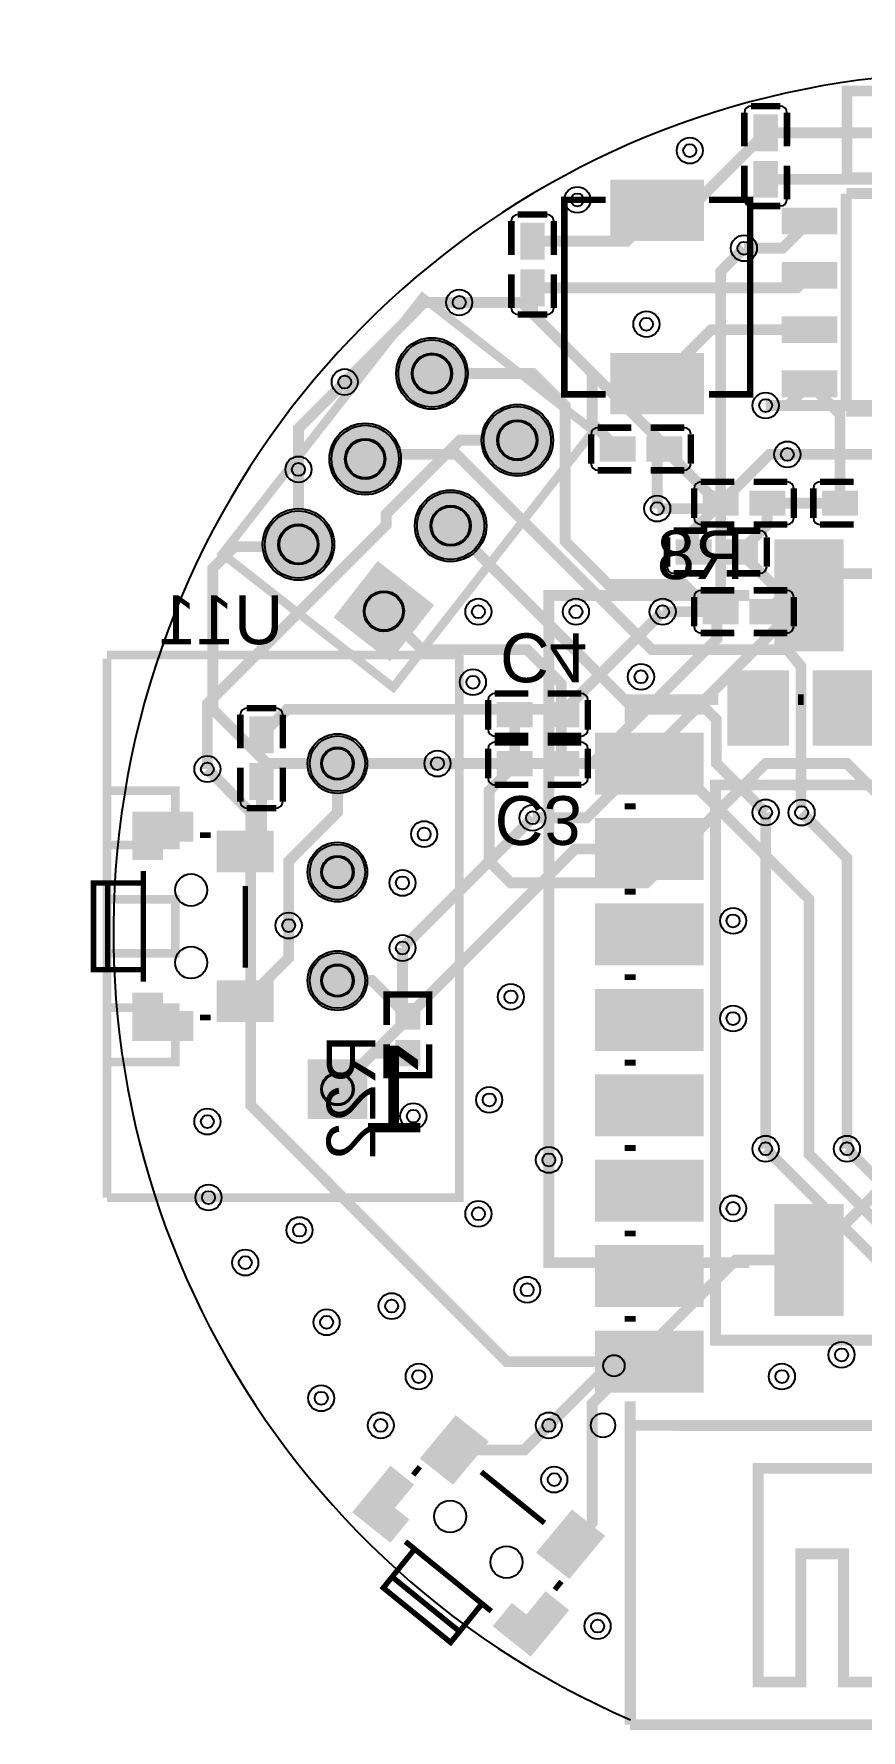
# Model space of a CAD drawing. Header units: millimetres. Extents: x -5.7 to 37.1, y -25.7 to 14.1.
# Drawn here: x -5.72 to 13.67, y -25.68 to 14.03 of the extents above; entities that cross this region are included whole.
import ezdxf

# ---------------------------------------------------------------- set-up
doc = ezdxf.new("R2010")
doc.units = ezdxf.units.MM
for name, color, linetype, true_color in [('BoardOutLine', 7, 'Continuous', 0xff00ff), ('BottomLayer', 7, 'Continuous', 0x0000ff), ('BottomPasteMaskLayer', 7, 'Continuous', 0x800000), ('BottomSilkLayer', 7, 'Continuous', 0x66cc33), ('BottomSolderMaskLayer', 7, 'Continuous', 0xaa00ff), ('Document', 7, 'Continuous', 0xffffff), ('Hole', 7, 'Continuous', 0x222222), ('Multi-Layer', 7, 'Continuous', 0xc0c0c0), ('TopLayer', 7, 'Continuous', 0xff0000), ('TopPasteMaskLayer', 7, 'Continuous', 0x808080), ('TopSilkLayer', 7, 'Continuous', 0xffcc00), ('TopSolderMaskLayer', 7, 'Continuous', 0x800080)]:
    doc.layers.add(name, color=color, linetype=linetype, true_color=true_color)
doc.styles.get("Standard").update_dxf_attribs({"font": 'arial.ttf'})

msp = doc.modelspace()

# ---------------------------------------------------------------- hatches: boundary and pattern name
at = {"layer": 'BottomLayer'}
for points in [[(10.772, 0.238), (10.772, 0.778), (9.982, 0.778), (9.982, 0.238)], [(11.072, 0.238), (11.072, 0.778), (11.862, 0.778), (11.862, 0.238)], [(10.556, -0.897), (10.556, -2.597), (11.956, -2.597), (11.956, -0.897)], [(12.554, -0.899), (12.554, -2.599), (13.954, -2.599), (13.954, -0.899)], [(5.946, -1.635), (5.946, -2.175), (5.156, -2.175), (5.156, -1.635)], [(6.246, -1.635), (6.246, -2.175), (7.036, -2.175), (7.036, -1.635)], [(7.455, -3.749), (9.955, -3.749), (9.955, -2.349), (7.455, -2.349)], [(5.946, -2.778), (5.946, -3.318), (5.156, -3.318), (5.156, -2.778)], [(6.246, -2.778), (6.246, -3.318), (7.036, -3.318), (7.036, -2.778)], [(7.454, -5.749), (9.955, -5.749), (9.955, -4.349), (7.454, -4.349)], [(7.454, -7.749), (9.955, -7.749), (9.955, -6.349), (7.454, -6.349)], [(3.318, -9.248), (2.778, -9.248), (2.778, -8.682), (3.318, -8.682)], [(7.454, -9.749), (9.955, -9.749), (9.955, -8.349), (7.454, -8.349)], [(3.318, -9.548), (2.778, -9.548), (2.778, -10.114), (3.318, -10.114)], [(7.454, -11.749), (9.955, -11.749), (9.955, -10.349), (7.454, -10.349)], [(7.454, -13.749), (9.955, -13.749), (9.955, -12.349), (7.454, -12.349)], [(7.454, -15.749), (9.955, -15.749), (9.955, -14.349), (7.454, -14.349)], [(7.454, -17.749), (9.955, -17.749), (9.955, -16.349), (7.454, -16.349)]]:
    msp.add_hatch(color=256, dxfattribs=at).paths.add_polyline_path(points)
at = {"layer": 'BottomPasteMaskLayer'}
for points in [[(10.142, 0.733), (10.142, 0.283), (10.192, 0.233), (10.672, 0.233), (10.742, 0.283), (10.742, 0.733), (10.672, 0.783), (10.192, 0.783)], [(11.102, 0.733), (11.102, 0.283), (11.172, 0.233), (11.652, 0.233), (11.702, 0.283), (11.702, 0.733), (11.652, 0.783), (11.172, 0.783)], [(10.556, -0.897), (10.556, -2.597), (11.956, -2.597), (11.956, -0.897)], [(12.554, -0.899), (12.554, -2.599), (13.954, -2.599), (13.954, -0.899)], [(5.916, -2.13), (5.916, -1.68), (5.846, -1.63), (5.366, -1.63), (5.316, -1.68), (5.316, -2.13), (5.366, -2.18), (5.846, -2.18)], [(6.876, -2.13), (6.876, -1.68), (6.826, -1.63), (6.346, -1.63), (6.276, -1.68), (6.276, -2.13), (6.346, -2.18), (6.826, -2.18)], [(7.455, -3.749), (9.955, -3.749), (9.955, -2.349), (7.455, -2.349)], [(5.916, -3.273), (5.916, -2.823), (5.846, -2.773), (5.366, -2.773), (5.316, -2.823), (5.316, -3.273), (5.366, -3.323), (5.846, -3.323)], [(6.876, -3.273), (6.876, -2.823), (6.826, -2.773), (6.346, -2.773), (6.276, -2.823), (6.276, -3.273), (6.346, -3.323), (6.826, -3.323)], [(7.454, -5.749), (9.955, -5.749), (9.955, -4.349), (7.454, -4.349)], [(7.454, -7.749), (9.955, -7.749), (9.955, -6.349), (7.454, -6.349)], [(3.278, -9.263), (2.818, -9.263), (2.778, -9.223), (2.778, -8.722), (2.818, -8.682), (3.278, -8.682), (3.318, -8.722), (3.318, -9.223)], [(7.454, -9.749), (9.955, -9.749), (9.955, -8.349), (7.454, -8.349)], [(3.278, -9.533), (2.818, -9.533), (2.778, -9.573), (2.778, -10.074), (2.818, -10.114), (3.278, -10.114), (3.318, -10.074), (3.318, -9.573)], [(7.454, -11.749), (9.955, -11.749), (9.955, -10.349), (7.454, -10.349)], [(7.454, -13.749), (9.955, -13.749), (9.955, -12.349), (7.454, -12.349)], [(7.454, -15.749), (9.955, -15.749), (9.955, -14.349), (7.454, -14.349)], [(7.454, -17.749), (9.955, -17.749), (9.955, -16.349), (7.454, -16.349)]]:
    msp.add_hatch(color=256, dxfattribs=at).paths.add_polyline_path(points)
at = {"layer": 'BottomSolderMaskLayer'}
for points in [[(2.773, 6.085, 1), (4.449, 6.085, 1)], [(4.774, 4.522, 1), (6.451, 4.522, 1)], [(1.209, 4.084, 1), (2.885, 4.084, 1)], [(3.211, 2.52, 1), (4.887, 2.52, 1)], [(-0.355, 2.082, 1), (1.322, 2.082, 1)], [(1.308, 0.374), (2.341, 1.695), (3.662, 0.663), (2.629, -0.658)], [(10.797, 0.213), (10.797, 0.803), (9.956, 0.803), (9.956, 0.213)], [(11.047, 0.213), (11.047, 0.803), (11.888, 0.803), (11.888, 0.213)], [(10.535, -0.867), (10.535, -2.628), (11.977, -2.628), (11.977, -0.867)], [(12.533, -0.868), (12.533, -2.63), (13.975, -2.63), (13.975, -0.868)], [(5.971, -1.61), (5.971, -2.2), (5.13, -2.2), (5.13, -1.61)], [(6.221, -1.61), (6.221, -2.2), (7.062, -2.2), (7.062, -1.61)], [(0.698, -3.048, 1), (2.095, -3.048, 1)], [(7.43, -3.774), (9.981, -3.774), (9.981, -2.323), (7.43, -2.323)], [(5.971, -2.753), (5.971, -3.343), (5.13, -3.343), (5.13, -2.753)], [(6.221, -2.753), (6.221, -3.343), (7.062, -3.343), (7.062, -2.753)], [(7.429, -5.774), (9.98, -5.774), (9.98, -4.323), (7.429, -4.323)], [(0.698, -5.588, 1), (2.095, -5.588, 1)], [(7.429, -7.774), (9.98, -7.774), (9.98, -6.323), (7.429, -6.323)], [(0.698, -8.128, 1), (2.095, -8.128, 1)], [(7.429, -9.774), (9.98, -9.774), (9.98, -8.323), (7.429, -8.323)], [(3.342, -9.275), (2.754, -9.275), (2.754, -8.656), (3.342, -8.656)], [(3.342, -9.521), (2.754, -9.521), (2.754, -10.14), (3.342, -10.14)], [(0.698, -9.97), (0.698, -11.366), (2.095, -11.366), (2.095, -9.97)], [(7.429, -11.774), (9.98, -11.774), (9.98, -10.323), (7.429, -10.323)], [(7.429, -13.774), (9.98, -13.774), (9.98, -12.323), (7.429, -12.323)], [(7.429, -15.774), (9.98, -15.774), (9.98, -14.323), (7.429, -14.323)], [(7.429, -17.774), (9.98, -17.774), (9.98, -16.323), (7.429, -16.323)]]:
    msp.add_hatch(color=256, dxfattribs=at).paths.add_polyline_path(points)
at = {"layer": 'Multi-Layer'}
for points in [[(2.824, 6.085, 1), (4.399, 6.085, 1)], [(4.825, 4.522, 1), (6.4, 4.522, 1)], [(1.26, 4.084, 1), (2.835, 4.084, 1)], [(3.261, 2.52, 1), (4.836, 2.52, 1)], [(-0.304, 2.082, 1), (1.271, 2.082, 1)], [(1.38, 0.383), (2.349, 1.624), (3.59, 0.654), (2.621, -0.587)], [(0.749, -3.048, 1), (2.045, -3.048, 1)], [(0.749, -5.588, 1), (2.045, -5.588, 1)], [(0.749, -8.128, 1), (2.045, -8.128, 1)], [(0.749, -10.02), (0.749, -11.316), (2.045, -11.316), (2.045, -10.02)]]:
    msp.add_hatch(color=256, dxfattribs=at).paths.add_polyline_path(points)
at = {"layer": 'TopLayer'}
for points in [[(11.7, 11.326), (11.16, 11.326), (11.16, 12.116), (11.7, 12.116)], [(11.7, 11.026), (11.16, 11.026), (11.16, 10.236), (11.7, 10.236)], [(9.95, 10.602), (9.95, 9.202), (7.83, 9.202), (7.83, 10.602)], [(11.859, 9.352), (11.859, 9.952), (13.059, 9.952), (13.059, 9.352)], [(6.239, 8.786), (5.699, 8.786), (5.699, 9.576), (6.239, 9.576)], [(6.239, 8.486), (5.699, 8.486), (5.699, 7.696), (6.239, 7.696)], [(11.859, 8.082), (11.859, 8.682), (13.059, 8.682), (13.059, 8.082)], [(11.859, 6.812), (11.859, 7.412), (13.059, 7.412), (13.059, 6.812)], [(9.95, 6.546), (9.95, 5.146), (7.83, 5.146), (7.83, 6.546)], [(11.859, 5.542), (11.859, 6.142), (13.059, 6.142), (13.059, 5.542)], [(8.359, 4.588), (8.359, 4.048), (7.569, 4.048), (7.569, 4.588)], [(8.659, 4.588), (8.659, 4.048), (9.449, 4.048), (9.449, 4.588)], [(10.772, 3.318), (10.772, 2.778), (9.982, 2.778), (9.982, 3.318)], [(11.072, 3.318), (11.072, 2.778), (11.862, 2.778), (11.862, 3.318)], [(13.566, 2.778), (13.566, 3.318), (12.776, 3.318), (12.776, 2.778)], [(10.137, 2.175), (10.137, 1.635), (9.347, 1.635), (9.347, 2.175)], [(10.437, 2.175), (10.437, 1.635), (11.227, 1.635), (11.227, 2.175)], [(13.208, -0.373), (11.684, -0.373), (11.684, 2.151), (13.208, 2.151)], [(-0.111, -2.771), (-0.651, -2.771), (-0.651, -1.981), (-0.111, -1.981)], [(-0.111, -3.071), (-0.651, -3.071), (-0.651, -3.861), (-0.111, -3.861)], [(-3.342, -4.208), (-3.342, -5.258), (-2.692, -5.258), (-2.692, -4.858), (-2.042, -4.858), (-2.042, -4.208)], [(-1.362, -5.555), (-1.362, -4.655), (-0.162, -4.655), (-0.162, -5.555)], [(-1.362, -9.061), (-1.362, -8.161), (-0.162, -8.161), (-0.162, -9.061)], [(-3.342, -9.508), (-3.342, -8.458), (-2.692, -8.458), (-2.692, -8.858), (-2.042, -8.858), (-2.042, -9.508)], [(13.208, -15.933), (11.684, -15.933), (11.684, -13.409), (13.208, -13.409)], [(4.108, -19.868), (3.409, -19.302), (4.164, -18.369), (4.863, -18.936)], [(1.815, -20.56), (2.631, -21.22), (3.04, -20.715), (2.729, -20.464), (3.138, -19.958), (2.633, -19.549)], [(6.833, -22.075), (6.133, -21.508), (6.888, -20.576), (7.588, -21.142)], [(5.934, -23.895), (5.118, -23.234), (5.527, -22.729), (5.838, -22.981), (6.247, -22.475), (6.752, -22.884)]]:
    msp.add_hatch(color=256, dxfattribs=at).paths.add_polyline_path(points)
at = {"layer": 'TopPasteMaskLayer'}
for points in [[(11.205, 11.956), (11.655, 11.956), (11.705, 11.906), (11.705, 11.426), (11.655, 11.356), (11.205, 11.356), (11.155, 11.426), (11.155, 11.906)], [(11.205, 10.996), (11.655, 10.996), (11.705, 10.926), (11.705, 10.446), (11.655, 10.396), (11.205, 10.396), (11.155, 10.446), (11.155, 10.926)], [(9.95, 10.602), (9.95, 9.202), (7.83, 9.202), (7.83, 10.602)], [(11.859, 9.352), (11.859, 9.952), (13.059, 9.952), (13.059, 9.352)], [(5.744, 9.416), (6.194, 9.416), (6.244, 9.366), (6.244, 8.886), (6.194, 8.816), (5.744, 8.816), (5.694, 8.886), (5.694, 9.366)], [(5.744, 8.456), (6.194, 8.456), (6.244, 8.386), (6.244, 7.906), (6.194, 7.856), (5.744, 7.856), (5.694, 7.906), (5.694, 8.386)], [(11.859, 8.082), (11.859, 8.682), (13.059, 8.682), (13.059, 8.082)], [(11.859, 6.812), (11.859, 7.412), (13.059, 7.412), (13.059, 6.812)], [(9.95, 6.546), (9.95, 5.146), (7.83, 5.146), (7.83, 6.546)], [(11.859, 5.542), (11.859, 6.142), (13.059, 6.142), (13.059, 5.542)], [(7.729, 4.093), (7.729, 4.543), (7.779, 4.593), (8.259, 4.593), (8.329, 4.543), (8.329, 4.093), (8.259, 4.043), (7.779, 4.043)], [(8.689, 4.093), (8.689, 4.543), (8.759, 4.593), (9.239, 4.593), (9.289, 4.543), (9.289, 4.093), (9.239, 4.043), (8.759, 4.043)], [(10.142, 2.823), (10.142, 3.273), (10.192, 3.323), (10.672, 3.323), (10.742, 3.273), (10.742, 2.823), (10.672, 2.773), (10.192, 2.773)], [(11.102, 2.823), (11.102, 3.273), (11.172, 3.323), (11.652, 3.323), (11.702, 3.273), (11.702, 2.823), (11.652, 2.773), (11.172, 2.773)], [(13.536, 3.273), (13.536, 2.823), (13.466, 2.773), (12.986, 2.773), (12.936, 2.823), (12.936, 3.273), (12.986, 3.323), (13.466, 3.323)], [(9.507, 1.68), (9.507, 2.13), (9.557, 2.18), (10.037, 2.18), (10.107, 2.13), (10.107, 1.68), (10.037, 1.63), (9.557, 1.63)], [(10.467, 1.68), (10.467, 2.13), (10.537, 2.18), (11.017, 2.18), (11.067, 2.13), (11.067, 1.68), (11.017, 1.63), (10.537, 1.63)], [(13.208, -0.373), (11.684, -0.373), (11.684, 2.151), (13.208, 2.151)], [(-0.606, -2.141), (-0.156, -2.141), (-0.106, -2.191), (-0.106, -2.671), (-0.156, -2.741), (-0.606, -2.741), (-0.656, -2.671), (-0.656, -2.191)], [(-0.606, -3.101), (-0.156, -3.101), (-0.106, -3.171), (-0.106, -3.651), (-0.156, -3.701), (-0.606, -3.701), (-0.656, -3.651), (-0.656, -3.171)], [(-3.342, -4.208), (-3.342, -5.258), (-2.692, -5.258), (-2.692, -4.858), (-2.042, -4.858), (-2.042, -4.208)], [(-1.362, -5.555), (-1.362, -4.655), (-0.162, -4.655), (-0.162, -5.555)], [(-1.362, -9.061), (-1.362, -8.161), (-0.162, -8.161), (-0.162, -9.061)], [(-3.342, -9.508), (-3.342, -8.458), (-2.692, -8.458), (-2.692, -8.858), (-2.042, -8.858), (-2.042, -9.508)], [(13.208, -15.933), (11.684, -15.933), (11.684, -13.409), (13.208, -13.409)], [(4.108, -19.868), (3.409, -19.302), (4.164, -18.369), (4.863, -18.936)], [(1.815, -20.56), (2.631, -21.22), (3.04, -20.715), (2.729, -20.464), (3.138, -19.958), (2.633, -19.549)], [(6.833, -22.075), (6.133, -21.508), (6.888, -20.576), (7.588, -21.142)], [(5.934, -23.895), (5.118, -23.234), (5.527, -22.729), (5.838, -22.981), (6.247, -22.475), (6.752, -22.884)]]:
    msp.add_hatch(color=256, dxfattribs=at).paths.add_polyline_path(points)
at = {"layer": 'TopSolderMaskLayer'}
for points in [[(11.717, 11.289), (11.143, 11.289), (11.143, 12.153), (11.717, 12.153)], [(11.717, 11.063), (11.143, 11.063), (11.143, 10.199), (11.717, 10.199)], [(9.988, 10.619), (9.988, 9.185), (7.792, 9.185), (7.792, 10.619)], [(11.808, 9.339), (11.808, 9.965), (13.109, 9.965), (13.109, 9.339)], [(6.256, 8.749), (5.682, 8.749), (5.682, 9.613), (6.256, 9.613)], [(6.256, 8.523), (5.682, 8.523), (5.682, 7.659), (6.256, 7.659)], [(11.808, 8.069), (11.808, 8.695), (13.109, 8.695), (13.109, 8.069)], [(11.808, 6.799), (11.808, 7.425), (13.109, 7.425), (13.109, 6.799)], [(2.773, 6.085, 1), (4.449, 6.085, 1)], [(9.988, 6.563), (9.988, 5.129), (7.792, 5.129), (7.792, 6.563)], [(11.808, 5.529), (11.808, 6.155), (13.109, 6.155), (13.109, 5.529)], [(4.774, 4.522, 1), (6.451, 4.522, 1)], [(1.209, 4.084, 1), (2.885, 4.084, 1)], [(8.384, 4.613), (8.384, 4.023), (7.543, 4.023), (7.543, 4.613)], [(8.634, 4.613), (8.634, 4.023), (9.475, 4.023), (9.475, 4.613)], [(3.211, 2.52, 1), (4.887, 2.52, 1)], [(10.797, 3.343), (10.797, 2.753), (9.956, 2.753), (9.956, 3.343)], [(11.047, 3.343), (11.047, 2.753), (11.888, 2.753), (11.888, 3.343)], [(13.591, 2.753), (13.591, 3.343), (12.75, 3.343), (12.75, 2.753)], [(-0.355, 2.082, 1), (1.322, 2.082, 1)], [(10.162, 2.2), (10.162, 1.61), (9.321, 1.61), (9.321, 2.2)], [(10.412, 2.2), (10.412, 1.61), (11.253, 1.61), (11.253, 2.2)], [(13.259, -0.424), (11.633, -0.424), (11.633, 2.202), (13.259, 2.202)], [(1.308, 0.374), (2.341, 1.695), (3.662, 0.663), (2.629, -0.658)], [(-0.094, -2.808), (-0.668, -2.808), (-0.668, -1.944), (-0.094, -1.944)], [(0.698, -3.048, 1), (2.095, -3.048, 1)], [(-0.094, -3.034), (-0.668, -3.034), (-0.668, -3.898), (-0.094, -3.898)], [(-3.405, -4.173), (-3.405, -5.305), (-2.692, -5.305), (-2.692, -4.874), (-1.979, -4.874), (-1.979, -4.173)], [(-1.43, -5.593), (-1.43, -4.617), (-0.094, -4.617), (-0.094, -5.593)], [(0.698, -5.588, 1), (2.095, -5.588, 1)], [(0.698, -8.128, 1), (2.095, -8.128, 1)], [(-1.43, -9.099), (-1.43, -8.123), (-0.094, -8.123), (-0.094, -9.099)], [(-3.405, -9.543), (-3.405, -8.411), (-2.692, -8.411), (-2.692, -8.842), (-1.979, -8.842), (-1.979, -9.543)], [(0.698, -9.97), (0.698, -11.366), (2.095, -11.366), (2.095, -9.97)], [(13.259, -15.984), (11.633, -15.984), (11.633, -13.358), (13.259, -13.358)], [(4.105, -19.932), (3.326, -19.317), (4.167, -18.306), (4.945, -18.92)], [(1.741, -20.577), (2.636, -21.289), (3.085, -20.745), (2.744, -20.473), (3.193, -19.929), (2.639, -19.488)], [(6.83, -22.138), (6.051, -21.524), (6.892, -20.512), (7.67, -21.127)], [(5.928, -23.956), (5.033, -23.244), (5.482, -22.699), (5.823, -22.971), (6.272, -22.426), (6.826, -22.867)]]:
    msp.add_hatch(color=256, dxfattribs=at).paths.add_polyline_path(points)

# ---------------------------------------------------------------- linework, layer by layer
at = {"layer": 'BoardOutLine', "const_width": 0.254}
msp.add_lwpolyline([(8.264, -25.437), (8.264, -18.542), (24.257, -18.542), (24.257, -25.433)], dxfattribs=at)
at = {"layer": 'BoardOutLine'}
msp.add_arc((16.256, -6.985), 20.108, 293.4468, 246.5812, dxfattribs=at)
at = {"layer": 'BottomLayer', "const_width": 0.254}
for points in [[(10.922, 9.017), (10.377, 8.472), (10.377, 0.508)], [(1.567, 5.885), (3.429, 7.747), (4.25, 7.747)], [(4.25, 7.747), (5.715, 7.747), (8.89, 4.572), (8.89, 2.921)], [(0.483, 3.839), (0.483, 4.801), (1.567, 5.885)], [(11.43, 5.334), (19.05, 5.334), (21.463, 2.921)], [(12.258, -4.089), (12.258, -0.772), (11.938, -0.381), (8.763, -0.381), (4.191, 4.191), (2.032, 4.191)], [(11.938, 4.191), (15.404, 4.191)], [(0.483, 2.082), (0.483, 3.839)], [(11.43, -4.191), (10.274, -3.035), (10.274, -2.019), (10.033, -1.778), (8.346, -1.778), (4.049, 2.52)], [(0.483, 2.082), (0.433, 2.032), (-1.016, 2.032), (-1.524, 1.524), (-1.524, -1.778), (-0.254, -3.048), (1.397, -3.048)], [(11.467, 0.508), (12.356, 1.397), (14.756, 1.397)], [(2.485, 0.519), (3.385, -0.381), (5.842, -0.381), (6.641, -1.18), (6.641, -1.905)], [(10.377, 0.508), (9.017, 0.508)], [(5.551, -1.905), (5.551, -3.048)], [(6.641, -1.905), (6.641, -3.048)], [(-1.651, -3.175), (-0.635, -4.191), (-0.635, -11.049), (5.365, -17.049), (8.705, -17.049)], [(3.74, -3.048), (1.397, -3.048)], [(5.551, -3.048), (3.74, -3.048)], [(6.642, -3.048), (8.705, -3.048)], [(22.563, -16.043), (16.297, -16.043), (12.446, -12.192), (12.446, -6.223), (9.271, -3.048), (8.705, -3.048)], [(2.921, -7.366), (5.969, -4.318)], [(8.705, -5.049), (6.965, -5.049), (3.048, -8.965)], [(3.048, -8.965), (2.211, -8.128), (1.397, -8.128)], [(1.397, -10.668), (2.234, -9.831), (3.048, -9.831)], [(23.807, -17.049), (16.414, -17.049), (11.43, -12.065)], [(23.806, -15.049), (16.319, -15.049), (13.335, -12.065)], [(6.35, -18.542), (7.843, -17.049), (8.705, -17.049)]]:
    msp.add_lwpolyline(points, dxfattribs=at)
at = {"layer": 'BottomSilkLayer'}
for points, const_width in [([(9.753, 0.162), (9.753, 0.854)], 0.152), ([(9.906, 1.007), (10.696, 1.007)], 0.152), ([(11.938, 1.007), (11.148, 1.007)], 0.152), ([(12.091, 0.162), (12.091, 0.854)], 0.152), ([(10.696, 0.009), (9.906, 0.009)], 0.152), ([(11.148, 0.009), (11.938, 0.009)], 0.152), ([(-4.001, -0.508), (4.255, -0.508), (4.255, -13.208), (-4.001, -13.208)], 0.203), ([(-4.001, -13.208), (-4.001, -0.589)], 0.203), ([(4.927, -1.559), (4.927, -2.251)], 0.152), ([(5.87, -1.406), (5.08, -1.406)], 0.152), ([(6.322, -1.406), (7.112, -1.406)], 0.152), ([(7.265, -1.559), (7.265, -2.251)], 0.152), ([(10.325, -1.551), (8.255, -1.551), (8.255, -2.117)], 0.254), ([(12.323, -1.551), (12.187, -1.551)], 0.254), ([(5.08, -2.404), (5.87, -2.404)], 0.152), ([(7.112, -2.404), (6.322, -2.404)], 0.152), ([(4.927, -2.702), (4.927, -3.394)], 0.152), ([(5.87, -2.549), (5.08, -2.549)], 0.152), ([(6.322, -2.549), (7.112, -2.549)], 0.152), ([(7.265, -2.702), (7.265, -3.394)], 0.152), ([(5.08, -3.547), (5.87, -3.547)], 0.152), ([(7.112, -3.547), (6.322, -3.547)], 0.152), ([(-4.001, -3.683), (-2.405, -3.683), (-2.405, -4.953), (-4.001, -4.953)], 0.203), ([(8.255, -3.98), (8.255, -4.117)], 0.254), ([(8.255, -5.98), (8.255, -6.117)], 0.254), ([(-4.001, -6.223), (-2.405, -6.223), (-2.405, -7.493), (-4.001, -7.493)], 0.203), ([(8.255, -7.98), (8.255, -8.117)], 0.254), ([(-4.001, -8.763), (-2.405, -8.763), (-2.405, -10.033), (-4.001, -10.033)], 0.203), ([(3.547, -9.172), (3.547, -8.454), (2.549, -8.454), (2.549, -9.172)], 0.152), ([(3.547, -9.624), (3.547, -10.342), (2.549, -10.342), (2.549, -9.624)], 0.152), ([(8.255, -9.98), (8.255, -10.117)], 0.254), ([(8.255, -11.98), (8.255, -12.117)], 0.254), ([(8.255, -13.98), (8.255, -14.117)], 0.254), ([(8.255, -15.98), (8.255, -16.117)], 0.254), ([(8.255, -17.98), (8.255, -25.549)], 0.254), ([(9.254, -18.549), (23.254, -18.549)], 0.254), ([(21.254, -19.549), (11.254, -19.549), (11.254, -24.549), (12.254, -24.549), (12.254, -21.549), (13.254, -21.549), (13.254, -24.549), (14.254, -24.549), (14.254, -21.549), (15.254, -21.549), (15.254, -24.549), (16.254, -24.549), (16.254, -21.549), (17.254, -21.549), (17.254, -24.549), (23.254, -24.549)], 0.254), ([(8.254, -25.549), (24.254, -25.549)], 0.254)]:
    msp.add_lwpolyline(points, dxfattribs=dict(at, const_width=const_width))
at = {"layer": 'BottomSilkLayer', "const_width": 0.254}
msp.add_lwpolyline([(10.254, -16.549), (10.254, -3.549), (22.254, -3.549), (22.254, -16.549), (10.254, -16.549)], close=True, dxfattribs=at)
at = {"layer": 'BottomSilkLayer'}
msp.add_circle((7.62, -18.542), 0.284, dxfattribs=at)
for centre, start, end in [((9.906, 0.854), 90, 180), ((11.938, 0.854), 0, 90), ((9.906, 0.162), 180, 270), ((11.938, 0.162), 270, 0), ((5.08, -1.559), 90, 180), ((7.112, -1.559), 360, 90), ((5.08, -2.251), 180, 270), ((7.112, -2.251), 270, 0), ((5.08, -2.702), 90, 180), ((7.112, -2.702), 360, 90), ((5.08, -3.394), 180, 270), ((7.112, -3.394), 270, 0)]:
    msp.add_arc(centre, 0.152, start, end, dxfattribs=at)
at = {"layer": 'BottomSolderMaskLayer'}
for centre, radius in [((3.611, 6.085), 0.838), ((3.611, 6.085), 0.473), ((5.613, 4.522), 0.838), ((2.047, 4.084), 0.838), ((5.613, 4.522), 0.473), ((2.047, 4.084), 0.473), ((4.049, 2.52), 0.838), ((0.483, 2.082), 0.838), ((4.049, 2.52), 0.473), ((0.483, 2.082), 0.473), ((2.485, 0.519), 0.473), ((1.397, -3.048), 0.698), ((1.397, -3.048), 0.383), ((1.397, -5.588), 0.698), ((1.397, -5.588), 0.383), ((1.397, -8.128), 0.698), ((1.397, -8.128), 0.383), ((1.397, -10.668), 0.383)]:
    msp.add_circle(centre, radius, dxfattribs=at)
at = {"layer": 'Document'}
msp.add_circle((7.874, -17.145), 0.25, dxfattribs=at)
at = {"layer": 'Hole'}
for centre in [(9.652, 11.303), (7.018, 10.15), (10.922, 9.017), (4.25, 7.747), (8.636, 7.239), (1.567, 5.885), (11.43, 5.334), (0.483, 3.839), (11.938, 4.191), (8.89, 2.921), (4.699, 0.508), (6.985, 0.508), (9.017, 0.508), (4.572, -1.143), (8.509, -1.016), (-1.651, -3.175), (3.74, -3.048), (5.969, -4.318), (11.43, -4.191), (12.273, -4.196), (3.429, -4.699), (2.921, -5.842), (0.254, -6.841), (10.668, -6.731), (2.921, -7.366), (5.461, -8.509), (10.668, -9.017), (4.953, -10.922), (-1.651, -11.43), (3.175, -11.303), (11.43, -12.065), (13.335, -12.065), (6.35, -12.328), (-1.624, -13.208), (4.699, -13.589), (10.668, -13.462), (0.508, -13.97), (-0.762, -14.732), (5.842, -15.367), (2.667, -15.748), (1.143, -16.129), (13.208, -16.891), (3.302, -17.399), (11.811, -17.399), (1.016, -17.907), (2.413, -18.542), (6.35, -18.542), (6.477, -19.812), (7.493, -23.241)]:
    msp.add_circle(centre, 0.152, dxfattribs=at)
at = {"layer": 'Multi-Layer'}
for centre, radius in [((9.652, 11.303), 0.305), ((7.018, 10.15), 0.305), ((10.922, 9.017), 0.305), ((4.25, 7.747), 0.305), ((8.636, 7.239), 0.305), ((3.611, 6.085), 0.787), ((3.611, 6.085), 0.445), ((1.567, 5.885), 0.305), ((11.43, 5.334), 0.305), ((5.613, 4.522), 0.787), ((2.047, 4.084), 0.787), ((5.613, 4.522), 0.445), ((2.047, 4.084), 0.445), ((11.938, 4.191), 0.305), ((0.483, 3.839), 0.305), ((4.049, 2.52), 0.787), ((8.89, 2.921), 0.305), ((0.483, 2.082), 0.787), ((4.049, 2.52), 0.445), ((0.483, 2.082), 0.445), ((2.485, 0.519), 0.445), ((4.699, 0.508), 0.305), ((6.985, 0.508), 0.305), ((9.017, 0.508), 0.305), ((8.509, -1.016), 0.305), ((4.572, -1.143), 0.305), ((1.397, -3.048), 0.648), ((1.397, -3.048), 0.356), ((3.74, -3.048), 0.305), ((-1.651, -3.175), 0.305), ((11.43, -4.191), 0.305), ((12.273, -4.196), 0.305), ((5.969, -4.318), 0.305), ((3.429, -4.699), 0.305), ((1.397, -5.588), 0.648), ((1.397, -5.588), 0.356), ((2.921, -5.842), 0.305), ((-2.032, -6.008), 0.375), ((0.254, -6.841), 0.305), ((10.668, -6.731), 0.305), ((2.921, -7.366), 0.305), ((-2.032, -7.708), 0.375), ((1.397, -8.128), 0.648), ((1.397, -8.128), 0.356), ((5.461, -8.509), 0.305), ((10.668, -9.017), 0.305), ((1.397, -10.668), 0.356), ((4.953, -10.922), 0.305), ((3.175, -11.303), 0.305), ((-1.651, -11.43), 0.305), ((11.43, -12.065), 0.305), ((13.335, -12.065), 0.305), ((6.35, -12.328), 0.305), ((-1.624, -13.208), 0.305), ((4.699, -13.589), 0.305), ((10.668, -13.462), 0.305), ((0.508, -13.97), 0.305), ((-0.762, -14.732), 0.305), ((5.842, -15.367), 0.305), ((2.667, -15.748), 0.305), ((1.143, -16.129), 0.305), ((13.208, -16.891), 0.305), ((3.302, -17.399), 0.305), ((11.811, -17.399), 0.305), ((1.016, -17.907), 0.305), ((2.413, -18.542), 0.305), ((6.35, -18.542), 0.305), ((6.477, -19.812), 0.305), ((4.038, -20.674), 0.375), ((5.359, -21.744), 0.375), ((7.493, -23.241), 0.305)]:
    msp.add_circle(centre, radius, dxfattribs=at)
at = {"layer": 'TopLayer', "const_width": 0.254}
for points in [[(11.43, 11.721), (9.611, 9.902), (8.89, 9.902)], [(14.351, 11.684), (14.314, 11.721), (11.43, 11.721)], [(11.43, 10.631), (15.33, 10.631), (16.383, 11.684)], [(8.89, 9.902), (8.169, 9.181), (5.969, 9.181)], [(12.459, 9.652), (11.824, 9.017), (10.922, 9.017)], [(12.459, 8.382), (12.168, 8.091), (5.969, 8.091)], [(7.963, 4.318), (7.366, 4.915), (7.366, 6.096), (5.969, 7.493), (5.969, 8.09)], [(8.89, 5.846), (10.156, 7.112), (12.459, 7.112)], [(3.612, 6.086), (5.979, 6.086), (6.731, 5.334), (6.731, 2.159), (7.747, 1.143), (9.525, 1.143), (10.287, 0.381), (10.287, -0.127), (7.366, -3.048), (5.588, -3.048), (4.953, -3.683), (4.953, -5.334), (5.461, -5.842), (8.636, -5.842), (11.43, -3.048), (13.335, -3.048), (15.748, -5.461), (15.748, -6.477)], [(12.459, 5.842), (11.951, 5.334), (11.43, 5.334)], [(12.459, 5.842), (13.171, 5.13), (13.171, 3.048)], [(5.613, 4.522), (4.268, 4.522), (2.54, 2.794), (2.54, 2.54), (-1.651, -1.651), (-1.651, -3.175)], [(9.054, 4.318), (10.324, 3.048), (10.377, 3.048)], [(10.377, 3.048), (11.52, 4.191), (11.938, 4.191)], [(10.377, 3.048), (10.25, 2.921), (8.89, 2.921)], [(10.377, 3.048), (9.742, 2.413), (9.742, 1.905)], [(10.832, 1.905), (11.467, 2.54), (11.467, 3.048)], [(13.171, 3.048), (11.467, 3.048)], [(10.832, 1.905), (11.848, 0.889), (12.446, 0.889)], [(12.446, 0.889), (7.239, -4.318), (5.969, -4.318)], [(-0.381, -2.376), (0.217, -1.778), (6.731, -1.778), (9.017, 0.508)], [(0.254, -6.842), (0.254, -5.334), (1.397, -4.191), (1.397, -3.048)], [(-0.762, -5.105), (-0.381, -4.724), (-0.381, -3.466)], [(11.43, -12.065), (11.43, -4.191)], [(12.273, -4.196), (13.335, -5.258), (13.335, -12.065)], [(12.446, -14.671), (15.052, -12.065), (17.907, -12.065), (19.177, -10.795), (19.177, -5.08)], [(-0.762, -8.611), (0.254, -7.595), (0.254, -6.842)], [(1.397, -10.668), (2.921, -9.144), (2.921, -7.366)], [(6.861, -21.325), (7.366, -20.82), (7.366, -18.034), (10.729, -14.671), (12.446, -14.671)], [(4.136, -19.119), (5.773, -19.119), (6.35, -18.542)]]:
    msp.add_lwpolyline(points, dxfattribs=at)
at = {"layer": 'TopSilkLayer', "const_width": 0.254}
msp.add_lwpolyline([(13.335, 12.7), (17.399, 12.7), (17.399, 10.668), (13.335, 10.668), (13.335, 12.7)], close=True, dxfattribs=at)
at = {"layer": 'TopSilkLayer'}
for points, const_width in [([(11.776, 12.345), (11.084, 12.345)], 0.152), ([(10.931, 12.192), (10.931, 11.402)], 0.152), ([(11.929, 11.402), (11.929, 12.192)], 0.152), ([(10.931, 10.16), (10.931, 10.95)], 0.152), ([(11.929, 10.95), (11.929, 10.16)], 0.152), ([(13.317, 5.197), (13.317, 10.297)], 0.254), ([(13.317, 10.297), (17.417, 10.297)], 0.254), ([(7.678, 10.15), (6.714, 10.15), (6.714, 5.598), (7.678, 5.598)], 0.152), ([(10.102, 10.15), (11.066, 10.15), (11.066, 5.598), (10.102, 5.598)], 0.152), ([(11.776, 10.007), (11.084, 10.007)], 0.152), ([(5.47, 9.652), (5.47, 8.862)], 0.152), ([(6.315, 9.805), (5.623, 9.805)], 0.152), ([(6.468, 8.862), (6.468, 9.652)], 0.152), ([(5.47, 7.62), (5.47, 8.41)], 0.152), ([(6.468, 8.41), (6.468, 7.62)], 0.152), ([(7.395, 4.741), (3.392, 7.868), (-1.299, 1.863), (2.704, -1.264), (7.395, 4.741), (4.398, 0.904)], 0.203), ([(6.315, 7.467), (5.623, 7.467)], 0.152), ([(14.567, 5.197), (13.317, 5.197)], 0.254), ([(8.283, 4.817), (7.493, 4.817)], 0.152), ([(8.735, 4.817), (9.525, 4.817)], 0.152), ([(7.34, 4.664), (7.34, 3.972)], 0.152), ([(9.678, 4.664), (9.678, 3.972)], 0.152), ([(7.493, 3.819), (8.283, 3.819)], 0.152), ([(9.525, 3.819), (8.735, 3.819)], 0.152), ([(10.696, 3.547), (9.906, 3.547)], 0.152), ([(11.148, 3.547), (11.938, 3.547)], 0.152), ([(12.7, 3.547), (13.49, 3.547)], 0.152), ([(9.753, 3.394), (9.753, 2.702)], 0.152), ([(12.091, 3.394), (12.091, 2.702)], 0.152), ([(12.547, 2.702), (12.547, 3.394)], 0.152), ([(10.061, 2.404), (9.271, 2.404)], 0.152), ([(9.906, 2.549), (10.696, 2.549)], 0.152), ([(10.513, 2.404), (11.303, 2.404)], 0.152), ([(11.938, 2.549), (11.148, 2.549)], 0.152), ([(13.49, 2.549), (12.7, 2.549)], 0.152), ([(9.118, 2.251), (9.118, 1.559)], 0.152), ([(11.456, 2.251), (11.456, 1.559)], 0.152), ([(9.271, 1.406), (10.061, 1.406)], 0.152), ([(11.303, 1.406), (10.513, 1.406)], 0.152), ([(11.049, -14.732), (6.35, -14.732), (6.35, 0.889), (11.049, 0.889)], 0.254), ([(-0.88, -1.905), (-0.88, -2.695)], 0.152), ([(-0.035, -1.752), (-0.727, -1.752)], 0.152), ([(0.118, -2.695), (0.118, -1.905)], 0.152), ([(-0.88, -3.937), (-0.88, -3.147)], 0.152), ([(0.118, -3.147), (0.118, -3.937)], 0.152), ([(-0.035, -4.09), (-0.727, -4.09)], 0.152), ([(-1.575, -4.724), (-1.823, -4.724)], 0.127), ([(-3.15, -8.153), (-3.15, -5.563)], 0.127), ([(-3.15, -5.842), (-4.318, -5.842), (-4.318, -7.874), (-3.15, -7.874)], 0.127), ([(-3.988, -5.867), (-3.988, -7.849)], 0.127), ([(-0.762, -7.823), (-0.762, -5.918)], 0.127), ([(-1.575, -8.992), (-1.823, -8.992)], 0.127), ([(3.328, -19.511), (3.172, -19.704)], 0.127), ([(6.248, -20.829), (4.768, -19.631)], 0.127), ([(3.206, -21.438), (2.471, -22.346), (4.05, -23.625), (4.785, -22.717)], 0.127), ([(5.002, -22.893), (2.989, -21.262)], 0.127), ([(2.698, -22.106), (4.238, -23.352)], 0.127), ([(6.645, -22.196), (6.489, -22.389)], 0.127)]:
    msp.add_lwpolyline(points, dxfattribs=dict(at, const_width=const_width))
for centre, start, end in [((11.084, 12.192), 90, 180), ((11.776, 12.192), 0, 90), ((11.084, 10.16), 180, 270), ((11.776, 10.16), 270, 0), ((5.623, 9.652), 90, 180), ((6.315, 9.652), 0, 90), ((5.623, 7.62), 180, 270), ((6.315, 7.62), 270, 0), ((7.493, 4.664), 90, 180), ((9.525, 4.664), 360, 90), ((7.493, 3.972), 180, 270), ((9.525, 3.972), 270, 0), ((9.906, 3.394), 90, 180), ((11.938, 3.394), 360, 90), ((12.7, 3.394), 90, 180), ((9.271, 2.251), 90, 180), ((9.906, 2.702), 180, 270), ((11.303, 2.251), 360, 90), ((11.938, 2.702), 270, 0), ((12.7, 2.702), 180, 270), ((9.271, 1.559), 180, 270), ((11.303, 1.559), 270, 0), ((-0.727, -1.905), 90, 180), ((-0.035, -1.905), 0, 90), ((-0.727, -3.937), 180, 270), ((-0.035, -3.937), 270, 0)]:
    msp.add_arc(centre, 0.152, start, end, dxfattribs=at)
at = {"layer": 'TopSolderMaskLayer'}
for centre, radius in [((3.611, 6.085), 0.838), ((3.611, 6.085), 0.473), ((5.613, 4.522), 0.838), ((2.047, 4.084), 0.838), ((5.613, 4.522), 0.473), ((2.047, 4.084), 0.473), ((4.049, 2.52), 0.838), ((0.483, 2.082), 0.838), ((4.049, 2.52), 0.473), ((0.483, 2.082), 0.473), ((2.485, 0.519), 0.473), ((1.397, -3.048), 0.698), ((1.397, -3.048), 0.383), ((1.397, -5.588), 0.698), ((1.397, -5.588), 0.383), ((1.397, -8.128), 0.698), ((1.397, -8.128), 0.383), ((1.397, -10.668), 0.383)]:
    msp.add_circle(centre, radius, dxfattribs=at)

# ---------------------------------------------------------------- texts
at = {"layer": 'BottomSilkLayer', "text_generation_flag": 2}
for s, height, p in [('R8', 1.143, (10.922, 1.27)), ('U11', 1.143, (0.127, -0.254)), ('1', 2.032, (3.556, -11.684))]:
    msp.add_text(s, height=height, dxfattribs=at).set_placement(p)
for s, rotation, p in [('C4', 180, (5.207, 0)), ('C3', 180, (5.08, -3.81)), ('R22', 90, (2.286, -9.398))]:
    msp.add_text(s, height=1.143, rotation=rotation, dxfattribs=at).set_placement(p)

doc.saveas('drawing.dxf')
